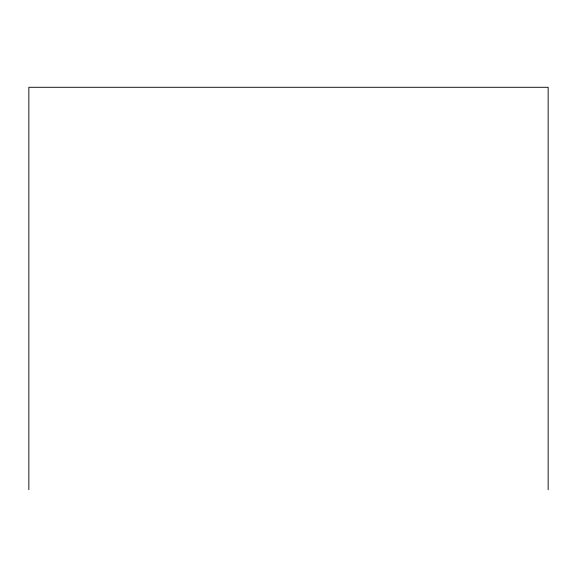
<?xml version="1.0" encoding="UTF-8"?>
<svg xmlns="http://www.w3.org/2000/svg" width="577" height="577" viewBox="0 0 577 577"><rect width="100%" height="100%" fill="white"/><g stroke="black" fill="none" stroke-linecap="round" stroke-linejoin="round"><path stroke-width="0.87" d="M548.15 489.714L548.15 87.286L28.85 87.286L28.85 489.714"/></g></svg>
